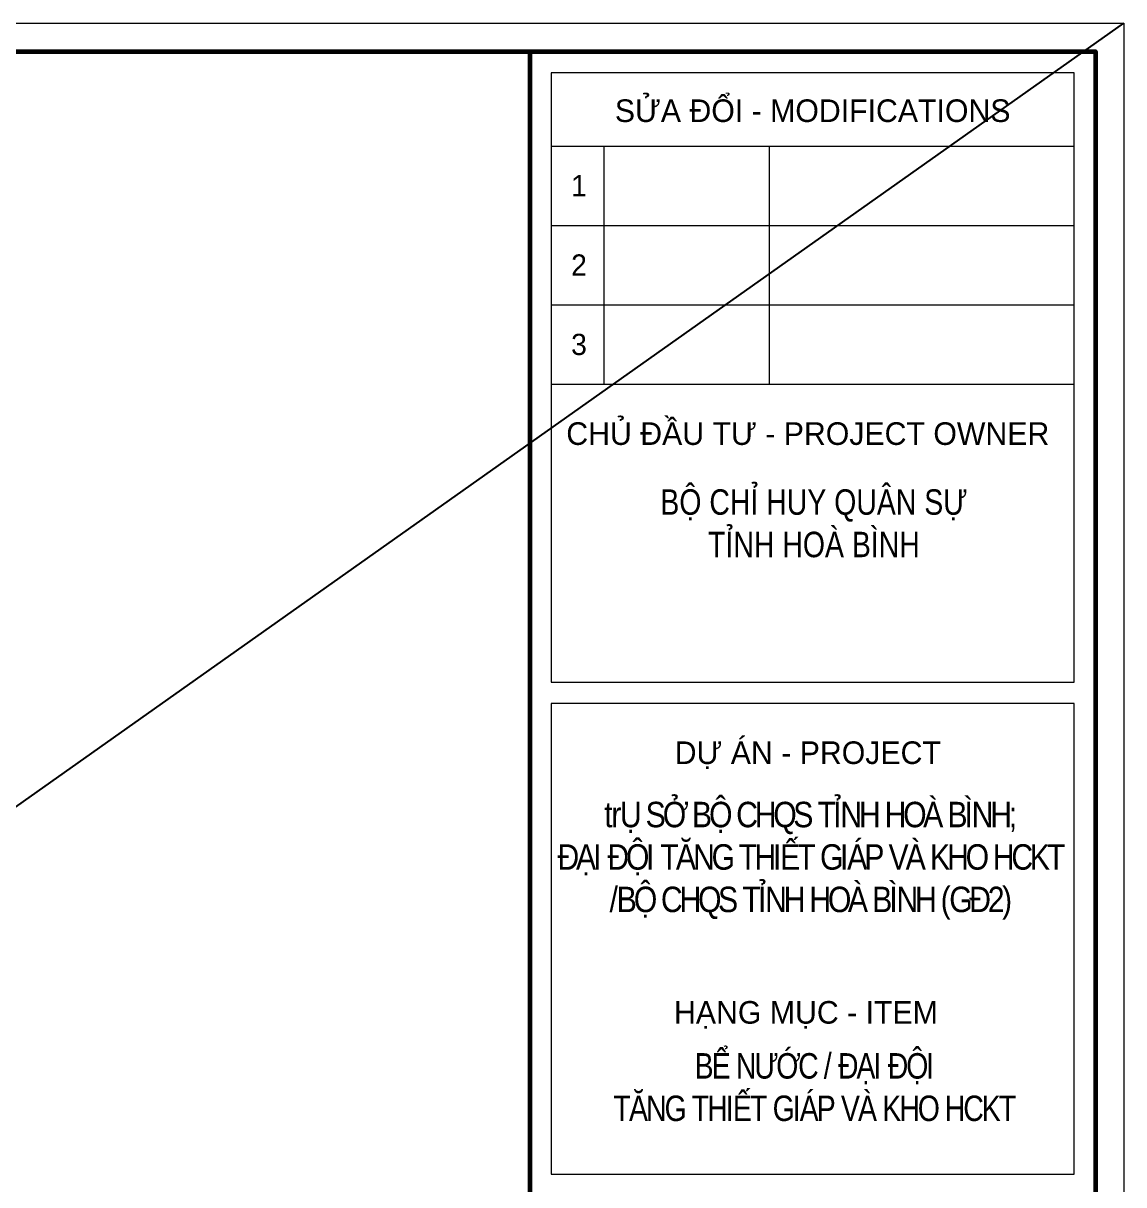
# Model space of a CAD drawing. Extents: x -192823 to 24985, y 78808 to 102574.
# Drawn here: x -14841 to -8615, y 95997 to 102568 of the extents above; entities that cross this region are included whole.
import ezdxf
from ezdxf.enums import TextEntityAlignment as Align

# ---------------------------------------------------------------- set-up
doc = ezdxf.new("R2010")
doc.units = 0
doc.header["$LTSCALE"] = 5
doc.header["$MEASUREMENT"] = 0
doc.layers.get('0').update_dxf_attribs({"linetype": 'CONTINUOUS', "lineweight": 25})
doc.layers.get('DEFPOINTS').update_dxf_attribs({"linetype": 'CONTINUOUS', "lineweight": 9})
for name, color, linetype, lineweight in [('08. Net Text', 3, 'CONTINUOUS', 13), ('Khungten_LCDI', 7, 'CONTINUOUS', 25), ('LC Net thay', 7, 'CONTINUOUS', 25), ('LC Text1', 3, 'CONTINUOUS', 20)]:
    doc.layers.add(name, color=color, linetype=linetype, lineweight=lineweight)
doc.layers.add('KCS_Plotter', color=11, linetype='CONTINUOUS', plot=False)
doc.styles.add('Khungten', font='', dxfattribs={"width": 0.9, "height": 5000})
doc.styles.add('Text Khung Ten', font='')
doc.styles.add('Title', font='', dxfattribs={"width": 0.8})
doc.styles.get('Khungten').set_extended_font_data('.VnAvantH')
doc.styles.get('Text Khung Ten').set_extended_font_data('.VnAvantH')
doc.styles.get('Title').set_extended_font_data('.VnBlackH')

# ---------------------------------------------------------------- blocks, each defined once
blk = doc.blocks.new('ha tang Nui Beo')
at = {"layer": 'DEFPOINTS', "lineweight": 0}
blk.add_lwpolyline([(-1200, -14850), (-1200, 14850), (40800, 14850), (40800, -14850)], close=True, dxfattribs=at)
at = {"layer": 'Khungten_LCDI', "color": 5, "lineweight": 60}
blk.add_line((36600, 14650), (36600, -14650), dxfattribs=at)
at = {"layer": 'Khungten_LCDI', "color": 5, "lineweight": 25}
blk.add_line((40600, -14650), (40600, 14650), dxfattribs=at)
at = {"layer": 'Khungten_LCDI', "color": 9, "lineweight": 15}
for p, q in [((36750, 13981.3), (40450, 13981.3)), ((37122.7, 13981.3), (37122.7, 12296.8)), ((38292.8, 13981.3), (38292.8, 12296.8)), ((36750, 13419.8), (40450, 13419.8)), ((36750, 12858.3), (40450, 12858.3)), ((36750, 12296.8), (40450, 12296.8))]:
    blk.add_line(p, q, dxfattribs=at)
at = {"layer": 'Khungten_LCDI', "color": 5, "lineweight": 60}
blk.add_lwpolyline([(0, -14650), (0, 14650), (40600, 14650), (40600, -14650)], close=True, dxfattribs=at)
at = {"layer": 'Khungten_LCDI', "color": 9, "lineweight": 15}
for points in [[(36750, 10190.4), (40450, 10190.4), (40450, 14500), (36750, 14500)], [(36750, 6711.5), (40450, 6711.5), (40450, 10040.4), (36750, 10040.4)]]:
    blk.add_lwpolyline(points, close=True, dxfattribs=at)
at = {"color": 7, "style": 'Khungten'}
for s, p in [('söa ®æi - modifications', (38600, 14151.5)), ('chñ ®Çu t\xad - project owner', (38565.6, 11868.2)), ('dù ¸n - project', (38565.6, 9611.8)), ('h¹ng môc - item', (38552.5, 7775.6))]:
    blk.add_text(s, height=160, dxfattribs=at).set_placement(p, align=Align.CENTER)
at = {"color": 4, "char_height": 180, "attachment_point": 5, "style": 'Khungten'}
for s, insert, width in [('{\\f.VnArialH|b0|i0|c0|p34;\\W0.8;Bé CHØ HUY QU¢N Sù TØNH HOµ B×NH}', (38609, 11313), 2315.239), ('{\\f.VnArialH|b0|i0|c0|p34;\\W0.85;\\T0.85;tr\\fArial|b0|i0|c0|p34;Ụ SỞ BỘ CHQS TỈNH HOÀ BÌNH; \\PĐẠI ĐỘI TĂNG THIẾT GIÁP VÀ KHO HCKT\\P/BỘ CHQS TỈNH HOÀ BÌNH (GĐ2)}', (38581.6, 8927.4), 4307.877), ('{\\f.VnArialH|b0|i0|c0|p34;\\W0.8;\\T0.9;bÓ n\xadíc / §¹I §éI \\PT¡NG THIÕT GI¸P Vµ KHO HCKT }', (38609, 7326), 3885.221)]:
    blk.add_mtext(s, dxfattribs=dict(at, insert=insert, width=width))
at = {"color": 7, "style": 'Khungten', "width": 0.8}
for tag, p in [('REVISION', (39498.8, -10746.3)), ('NGAYHT', (39546.1, -11609.4))]:
    blk.add_attdef(tag, text='', height=200, dxfattribs=at).set_placement(p, align=Align.CENTER)
at = {"layer": '08. Net Text', "color": 7, "style": 'Text Khung Ten'}
blk.add_text('1', height=150, dxfattribs=at).set_placement((36891.7, 13626.8))
at = {"layer": '08. Net Text', "color": 7, "ltscale": 2, "style": 'Text Khung Ten'}
for s, p in [('2', (36891.7, 13065.3)), ('3', (36891.7, 12503.8))]:
    blk.add_text(s, height=150, dxfattribs=at).set_placement(p)
at = {"layer": 'LC Text1', "style": 'Title', "width": 1.485915}
for tag, p, p2 in [('TENBANVE1', (36912.7, -8885.8), (40339.1, -8885.8)), ('TENBANVE2', (36912.7, -9562.5), (40339.1, -9562.5))]:
    blk.add_attdef(tag, text='', height=250, dxfattribs=at).set_placement(p, p2, align=Align.FIT)
at = {"layer": 'LC Text1', "style": 'Title', "width": 0.7}
blk.add_attdef('SOBANVE', text='', height=250, dxfattribs=at).set_placement((39562, -13896.2), align=Align.CENTER)

msp = doc.modelspace()

# ---------------------------------------------------------------- linework, layer by layer
at = {"layer": 'KCS_Plotter'}
msp.add_line((-42215.1, 78808.2), (-8615.1, 102568.2), dxfattribs=at)

# ---------------------------------------------------------------- block references
at = {"layer": 'LC Net thay', "xscale": 0.8, "yscale": 0.8, "zscale": 0.8}
msp.add_blockref('ha tang Nui Beo', (-41255.1, 90688.2), dxfattribs=at)

doc.saveas('drawing.dxf')
